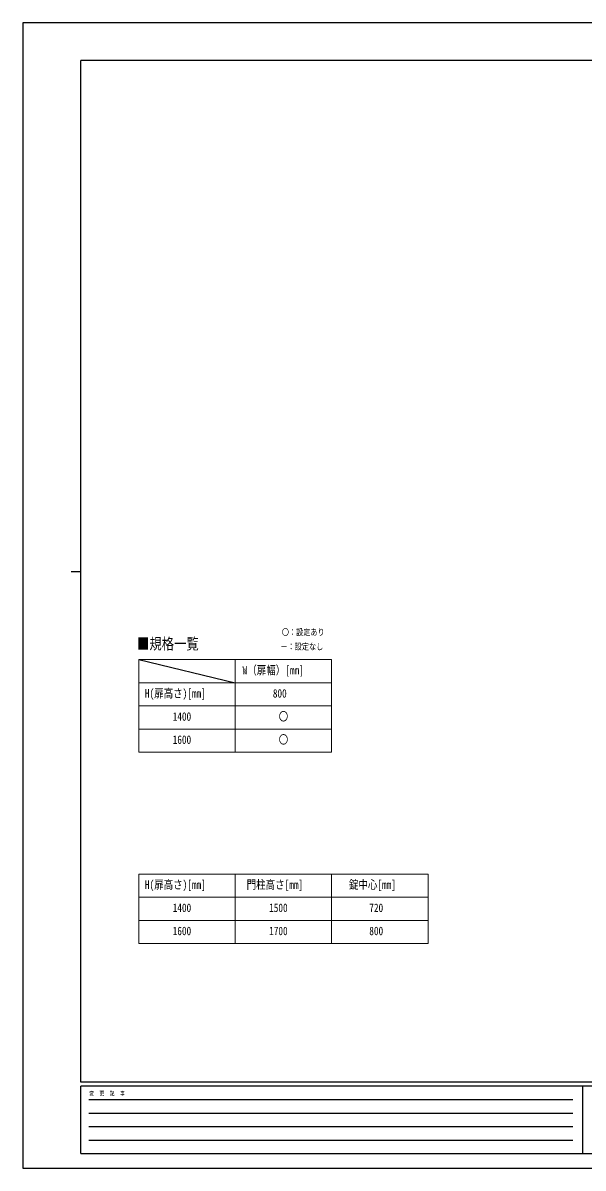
# Model space of a CAD drawing. Units: millimetres, scale not verified. Extents: x -4205 to 4205, y -2970 to 2970.
# Drawn here: x -4205 to -1301, y -2970 to 2970 of the extents above; entities that cross this region are included whole.
import ezdxf
from ezdxf.enums import TextEntityAlignment as Align

# ---------------------------------------------------------------- set-up
doc = ezdxf.new("R2010")
doc.units = ezdxf.units.MM
doc.header["$LTSCALE"] = 10
doc.layers.add('0-2_TABLE1', color=7, linetype='Continuous', lineweight=18)
doc.layers.add('0-3_USER1', color=3, linetype='Continuous')
doc.layers.add('0-8_YKK_ZWAK', color=7, linetype='Continuous')
doc.styles.add('ＭＳ ゴシック', font='')
doc.styles.get('ＭＳ ゴシック').set_extended_font_data('MS Gothic')

msp = doc.modelspace()

# ---------------------------------------------------------------- linework, layer by layer
at = {"layer": '0-2_TABLE1'}
for p, q in [((-3604.98, -332.8), (-2604.98, -332.8)), ((-3604.98, -332.8), (-3604.98, -812.8)), ((-3104.98, -332.8), (-3104.98, -812.8)), ((-2604.98, -332.8), (-2604.98, -812.8)), ((-3604.98, -452.8), (-2604.98, -452.8)), ((-3604.98, -572.8), (-2604.98, -572.8)), ((-3604.98, -692.8), (-2604.98, -692.8)), ((-3604.98, -812.8), (-2604.98, -812.8)), ((-3604.98, -1445), (-2104.98, -1445)), ((-3604.98, -1445), (-3604.98, -1805)), ((-3104.98, -1445), (-3104.98, -1805)), ((-2604.98, -1445), (-2604.98, -1805)), ((-2104.98, -1445), (-2104.98, -1805)), ((-3604.98, -1565), (-2104.98, -1565)), ((-3604.98, -1685), (-2104.98, -1685)), ((-3604.98, -1805), (-2104.98, -1805))]:
    msp.add_line(p, q, dxfattribs=at)
at = {"layer": '0-3_USER1'}
msp.add_line((-3604.98, -332.8), (-3104.98, -452.8), dxfattribs=at)
at = {"layer": '0-8_YKK_ZWAK'}
for p, q in [((3895.02, 2775), (-3904.98, 2775)), ((-3904.98, -2525), (-3904.98, 2775)), ((-3954.98, 125), (-3904.98, 125)), ((3895.02, -2525), (-3904.98, -2525)), ((-1304.98, -2545), (-3904.98, -2545)), ((-3904.98, -2895), (-3904.98, -2545)), ((-1304.98, -2545), (-1304.98, -2895)), ((-4.98, -2545), (-1304.98, -2545)), ((-3862.48, -2615), (-1354.98, -2615)), ((-3862.48, -2685), (-1354.98, -2685)), ((-3862.48, -2755), (-1354.98, -2755)), ((-3862.48, -2825), (-1354.98, -2825)), ((-3904.98, -2895), (-1304.98, -2895)), ((-1304.98, -2895), (-4.98, -2895))]:
    msp.add_line(p, q, dxfattribs=at)
msp.add_lwpolyline([(-4205, -2970), (4205, -2970), (4205, 2970), (-4205, 2970)], close=True, dxfattribs=at)

# ---------------------------------------------------------------- texts
at = {"layer": '0-2_TABLE1', "style": 'ＭＳ ゴシック', "width": 0.8}
for s, p in [('W（扉幅）[mm]', (-3066.18, -422.8)), ('H(扉高さ)[mm]', (-3572.58, -542.8)), ('800', (-2909.38, -542.8)), ('1400', (-3428.58, -662.8)), ('〇', (-2878.98, -662.8)), ('1600', (-3428.58, -782.8)), ('〇', (-2878.98, -782.8)), ('H(扉高さ)[mm]', (-3572.58, -1535)), ('門柱高さ[mm]', (-3045.38, -1535)), ('錠中心[mm]', (-2514.98, -1535)), ('1400', (-3428.58, -1655)), ('1500', (-2928.58, -1655)), ('720', (-2409.38, -1655)), ('1600', (-3428.58, -1775)), ('1700', (-2928.58, -1775)), ('800', (-2409.38, -1775))]:
    msp.add_text(s, height=43.99, dxfattribs=at).set_placement(p, align=Align.BOTTOM_LEFT)
at = {"layer": '0-3_USER1', "style": 'ＭＳ ゴシック', "width": 0.8}
for s, height, p in [('〇：設定あり', 32.99, (-2862.63, -216.56)), ('■規格一覧', 58.65, (-3613.51, -297.22)), ('－：設定なし', 32.99, (-2869.83, -291.56))]:
    msp.add_text(s, height=height, dxfattribs=at).set_placement(p, align=Align.BOTTOM_LEFT)
at = {"layer": '0-8_YKK_ZWAK', "style": 'ＭＳ ゴシック', "width": 0.8}
msp.add_text('変  更  記  事', height=21.99, dxfattribs=at).set_placement((-3861.31, -2600), align=Align.BOTTOM_LEFT)

doc.saveas('drawing.dxf')
